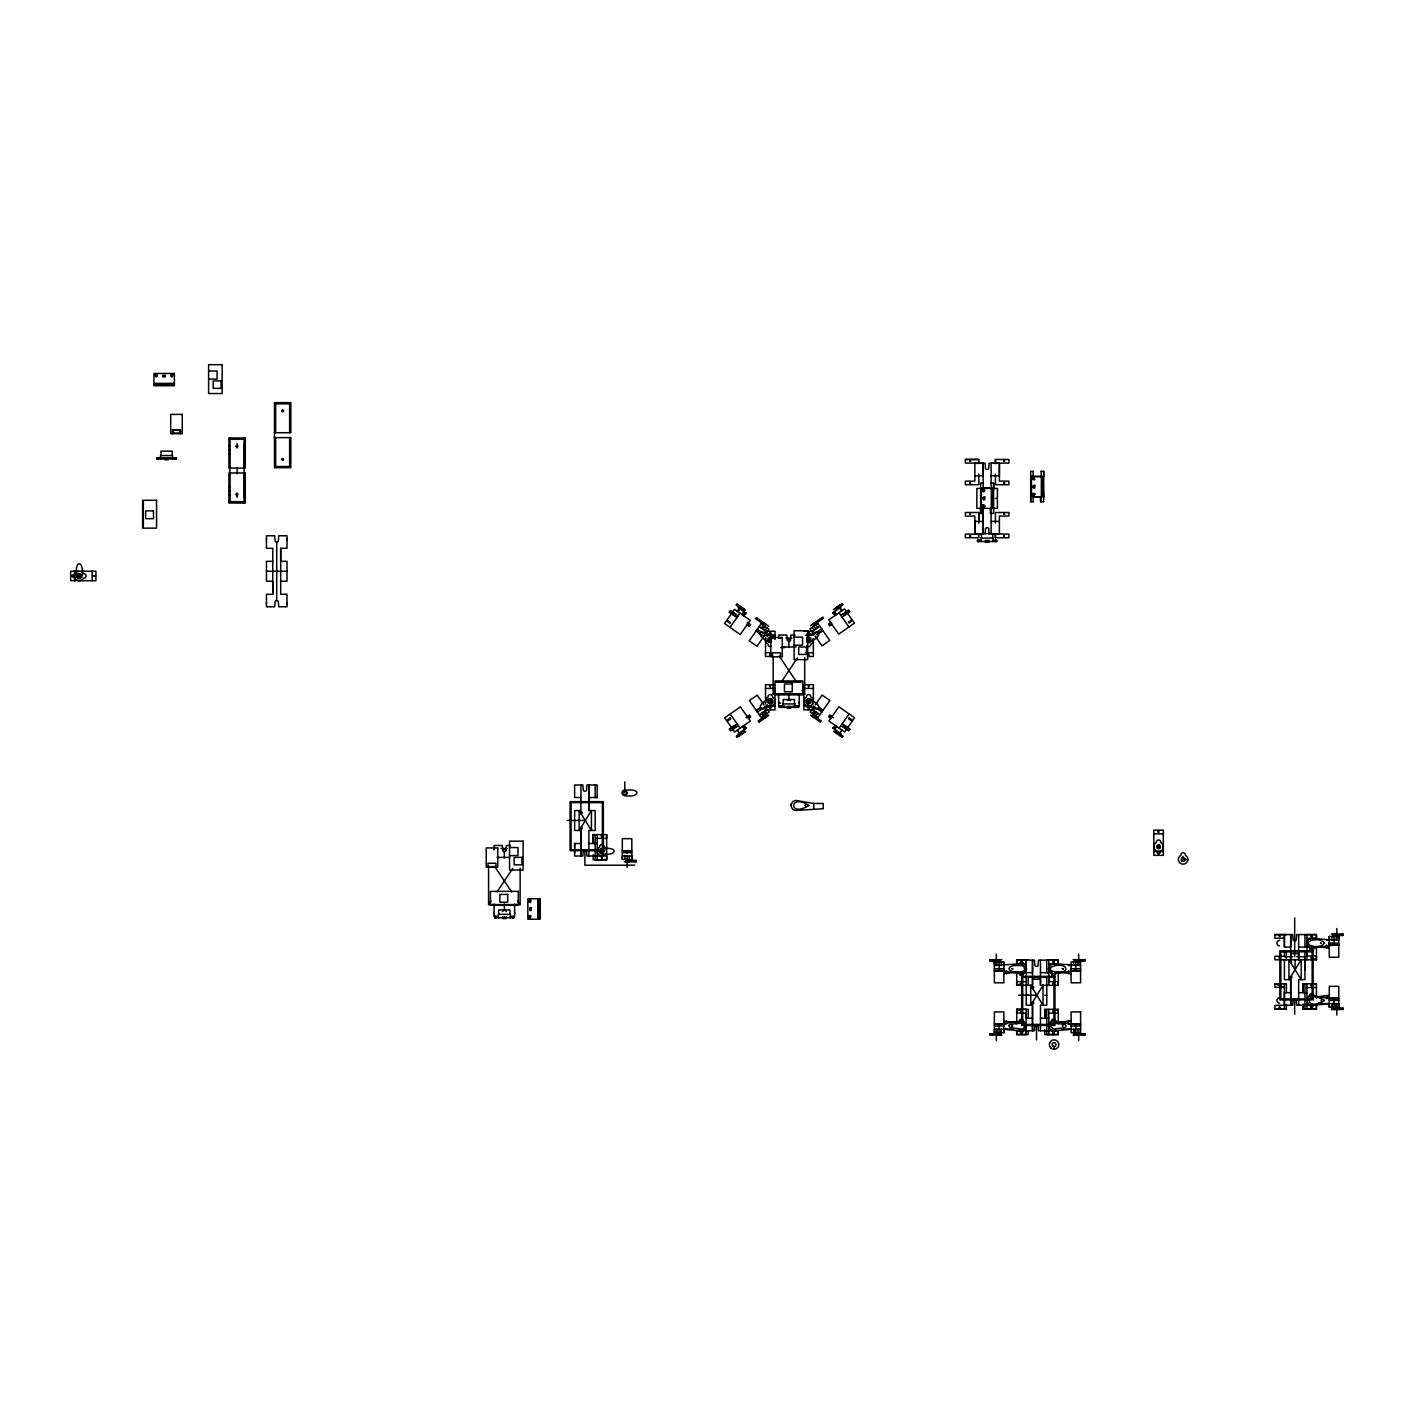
<?xml version="1.0" encoding="UTF-8"?>
<svg xmlns="http://www.w3.org/2000/svg" width="1414" height="1414" viewBox="0 0 1414 1414"><rect width="100%" height="100%" fill="white"/><g stroke="black" fill="none" stroke-linecap="round" stroke-linejoin="round"><path stroke-width="1.5" d="M280.697 581.225L280.697 594.269L286.989 594.269L286.989 606.765L278.735 606.783L278.311 601.339A2.033 2.033 0 0 0 277.02 600.596L276.402 600.596A2.033 2.033 0 0 0 275.129 601.339L274.687 606.783L266.451 606.783L266.451 594.269L272.743 594.269L272.743 561.323L272.743 548.279L266.451 548.279L266.451 535.765L274.687 535.765L275.129 541.208A2.033 2.033 0 0 0 276.402 541.951L277.02 541.951A2.033 2.033 0 0 0 278.311 541.208L278.735 535.765L286.989 535.765L286.989 548.279L280.697 548.279L280.697 561.323L286.989 561.323L286.989 581.225L280.697 581.225L280.697 548.279M272.743 594.269L272.743 581.225L266.451 581.225L266.451 561.323L272.743 561.323M494.087 848.453L494.087 849.655L494.087 845.484L502.341 845.484L502.765 850.928A2.033 2.033 0 0 0 504.056 851.67L504.674 851.67A2.033 2.033 0 0 0 505.947 850.928L506.389 845.484L510.489 845.484M514.625 903.988L514.625 916.484L510.383 916.502M580.924 830.46L580.924 856.018L580.924 830.46L574.632 830.46L574.632 810.558L580.924 810.558L580.924 785M588.878 810.558L588.878 785L588.878 810.558L595.17 810.558L595.17 830.46L588.878 830.46L588.878 856.018M593.191 843.504L593.191 834.614L606.659 834.614L606.659 838.361L597.168 838.361M606.659 856.212L606.659 859.836L593.191 859.836L593.191 854.745M799.193 693.567L799.193 706.063L794.951 706.081M995.421 463.686L995.421 459.479L1008.889 459.462L1008.889 463.085L989.146 463.279L988.722 468.741A2.033 2.033 0 0 1 987.432 469.483L986.831 469.483A2.033 2.033 0 0 1 985.54 468.741L985.116 463.279L974.865 463.297L978.841 463.297L978.841 459.479L965.373 459.462L965.373 463.085L974.865 463.103L974.865 481.131L965.373 481.149L965.373 484.702L978.841 484.702L978.841 473.99M983.154 521.395L974.865 521.395L974.865 533.909L978.841 533.909L978.841 537.727L965.373 537.727L965.373 534.103L974.865 534.103L974.865 516.057L965.373 516.057L965.373 512.504L978.841 512.504L978.841 523.198M978.841 521.395L978.841 512.504M983.19 513.459L980.644 513.459L980.644 508.315M978.841 463.297L983.154 463.279L983.154 475.811L974.865 475.811M990.348 513.388L990.348 508.492M993.618 488.29L993.618 483.022L991.055 483.022M991.108 508.351L991.108 533.909L1008.889 534.103L1008.889 537.727L995.421 537.727L995.421 533.52M995.421 523.021L995.421 512.504L1008.889 512.504L1008.889 516.057L999.398 516.057L999.398 534.103L991.249 533.909M995.421 463.297L995.421 459.479M991.108 475.811L999.398 475.811L999.398 463.103L999.398 481.131L1008.889 481.149L1008.889 484.702L995.421 484.702L995.421 474.185M1004.064 970.711L1004.064 968.519M1028.208 1018.239L1028.208 1009.349L1016.719 1009.349L1016.719 1012.901L1026.211 1013.113L1026.211 1018.239L1032.503 1018.239M1016.719 963.765L1016.719 960.141L1034.465 960.124L1034.907 965.585A2.033 2.033 0 0 0 1036.179 966.328L1036.798 966.328A2.033 2.033 0 0 0 1038.088 965.585L1038.512 960.124L1053.041 960.141L1053.518 962.669L1053.978 960.141L1058.255 960.141L1058.255 963.765M1026.211 1034.571L1026.211 1030.753L1016.719 1030.753L1016.719 1034.571L1020.996 1034.571L1021.474 1032.061L1021.933 1034.571L1026.211 1034.571L1026.211 1009.349L1021.933 1009.349L1021.474 1011.876L1020.996 1009.349L1016.719 1009.349L1016.719 1023.842M1033.263 501.793L1030.7 501.793L1030.7 496.632M1032.503 1005.213L1032.503 1030.753L1032.503 1005.213L1026.228 1005.213L1026.211 960.141L1026.228 972.655L1032.503 972.655L1032.52 960.141L1032.52 985.293L1016.719 985.364L1016.719 972.797M1032.503 985.293L1032.52 979.177L1040.474 979.177L1040.474 985.293L1058.255 985.364L1058.255 981.811M1043.673 476.624L1043.673 471.357L1041.128 471.357M1044.769 1018.239L1044.769 1009.349L1058.255 1009.349L1058.255 1013.113L1048.764 1013.113M1046.767 976.473L1046.767 1005.213L1040.474 1005.213L1040.474 1030.753M1048.764 981.811L1048.764 976.473M1058.255 1030.947L1058.255 1034.571L1044.769 1034.571L1044.769 1029.48M1076.319 1025.998L1076.319 1024.019L1080.596 1024.001L1068.418 1024.001L1068.418 1021.085L1071.087 1021.085M1286.387 992.681L1286.387 983.791L1274.898 983.791L1274.898 987.343L1284.407 987.343L1284.407 1009.013M1286.387 934.583L1274.898 934.583L1274.898 938.207L1284.389 938.207L1284.407 947.097L1290.699 947.097L1290.699 934.566L1290.699 959.735L1288.949 959.735L1288.949 979.637L1301.198 959.735L1301.198 979.637L1288.949 959.735M1284.407 947.097L1284.407 934.583L1274.898 934.583M1290.699 979.637L1290.699 1005.195L1290.699 979.637L1284.407 979.637L1284.407 959.735M1290.699 959.735L1290.699 953.619L1298.653 953.619L1298.653 959.735L1298.653 934.566M1295.083 969.686L1295.083 959.735M1302.966 992.681L1302.966 983.791L1316.434 983.791L1316.434 998.567M1304.945 969.686L1304.945 950.915M1302.948 1003.922L1302.966 1009.013L1304.945 1009.013L1304.945 983.791M1306.943 956.253L1306.943 950.915M1309.311 947.274L1311.697 947.91L1311.697 946.213L1311.697 948.14L1333.561 945.135L1333.561 943.156M1316.434 956.253L1316.434 959.806L1274.898 959.806L1274.898 956.253L1284.389 956.253L1284.389 950.915M1306.943 983.791L1306.943 1009.013L1311.22 1009.013L1311.679 1006.485L1312.157 1009.013L1316.434 1009.013L1316.434 1005.177L1302.86 1005.195L1302.966 1009.013L1316.434 1009.013L1316.434 1005.389M1334.498 1000.44L1334.498 998.461L1338.775 998.443L1326.597 998.443L1326.597 995.527L1329.266 995.527M266.451 539.936L266.451 538.734M286.989 603.813L286.989 602.611M514.625 913.532L514.625 912.33M799.193 703.112L799.193 701.91M985.116 533.909L985.54 528.465A2.033 2.033 0 0 1 986.831 527.722L987.432 527.722A2.033 2.033 0 0 1 988.722 528.465L989.146 533.909M76.621 575.251C74.429 558.972 84.54 560.722 82.012 575.958A2.74 2.74 0 0 1 79.272 578.697A2.74 2.74 0 0 1 76.533 575.958L78.565 573.306L81.924 575.251M602.417 836.31L601.48 836.558M765.681 638.598L765.522 639.817A4.755 4.755 0 0 0 767.89 643.936L768.049 644.413A2.227 2.227 0 0 0 771.39 646.339M791.151 805.467A4.984 4.984 0 0 1 796.135 800.483L813.722 803.47L823.231 803.47L823.231 808.737L796.135 810.452A4.984 4.984 0 0 1 791.151 805.467L791.327 804.177M982.465 490.128L982.43 491.153M1026.281 970.004L1026.44 968.714M1026.051 1027.236L1026.211 1025.998M1048.764 968.714L1048.923 967.494M1062.02 1029.056L1071.105 1029.268L1053.501 1030.983A4.984 4.984 0 0 1 1048.534 1025.998L1048.693 1024.708M1062.321 1025.698L1062.904 1026.476L1062.886 1025.468M1187.848 859.5L1187.689 860.737A4.755 4.755 0 0 1 1178.516 860.737L1178.357 859.5A4.755 4.755 0 0 1 1180.725 855.382L1180.867 854.904A2.227 2.227 0 0 1 1183.094 852.677A2.227 2.227 0 0 1 1185.321 854.904L1185.48 855.382A4.755 4.755 0 0 1 1187.848 859.5L1183.094 859.5L1183.094 856.407M1306.943 943.156L1307.102 941.918A4.755 4.755 0 0 0 1307.102 944.375M1329.284 1007.139L1329.284 986.353L1338.775 986.353L1338.775 1007.139L1329.284 1007.139L1329.354 1003.71L1311.679 1005.407A4.984 4.984 0 0 1 1306.713 1000.44L1306.872 999.15M982.306 490.145C985.841 486.504 984.462 494.935 982.43 490.428M984.851 506.336L982.907 507.149L982.907 504.851M1290.169 961.502C1292.785 966.487 1290.805 956.907 1291.176 963.181M1311.344 957.738L1316.434 959.806L1316.434 947.221M502.465 911.588L502.765 911.058A2.033 2.033 0 0 1 504.056 910.316L504.674 910.316A2.033 2.033 0 0 1 505.947 911.058L506.265 911.588M768.173 699.577L768.014 702.917L771.85 703.589A2.74 2.74 0 0 0 772.521 699.771A2.74 2.74 0 0 0 768.703 699.082C754.776 705.763 759.141 715.042 771.213 703.907M806.864 641.921A2.74 2.74 0 0 0 810.204 642.062L810.876 638.244L807.058 637.573A2.74 2.74 0 0 0 806.528 638.05M520.122 868.125L520.122 904.571L488.59 904.571L491.012 900.948M497.074 891.881L512.84 868.302M804.672 657.704L804.672 694.15L773.158 694.15L775.579 690.527M781.642 681.46L797.408 657.881M736.977 617.494L729.253 612.085L730.402 610.459L738.108 615.85M736.358 605.227L737.136 604.132M731.462 613.641L724.534 623.539L740.264 634.55L747.193 624.652L749.367 626.172L750.498 624.528L747.352 622.319M732.611 611.997L734.485 609.328L750.215 620.322L748.324 623.008M732.876 612.191L731.745 613.817L729.253 612.085M733.477 612.616L732.275 614.189L734.75 615.938L735.899 614.312M732.876 614.613L734.025 612.987M738.391 606.659L739.151 605.546M737.242 611.255L739.204 608.427M738.691 610.53L741.06 606.889M738.956 610.724L741.449 607.172M741.767 609.01L742.527 607.914M730.031 627.392L739.999 613.181M743.693 608.727L742.916 609.823L743.976 610.565L744.736 609.469M743.481 610.212L744.241 609.116M742.65 613.305L745.143 609.734M742.385 614.843L744.347 612.032M742.739 615.108L744.718 612.28M743.693 615.762L745.673 612.951M743.941 615.938L745.92 613.128M748.024 622.796L746.892 624.422L749.367 626.172M756.614 619.42L757.374 618.307M761.245 628.046L763.207 625.235M763.648 624.334L764.426 623.238M764.002 624.599L764.78 623.486M762.747 627.374L765.239 623.821M765.787 624.193L765.009 625.306L755.376 618.554M760.803 631.74L759.654 633.366L756.154 630.909L760.043 633.631M763.065 629.318L765.027 626.508M764.886 630.609L766.848 627.781M815.206 704.967L822.135 695.069L829.93 700.513L817.946 717.499L810.222 712.09L814.075 706.593L821.852 712.037M812.29 713.54L814.252 710.729M811.654 715.944L812.414 714.83L821.127 720.946M812.184 716.315L814.694 712.762M817.575 709.05L818.706 707.424M812.767 716.721L816.072 712.002M818.335 709.581L819.484 707.954L822.983 710.411L818.317 707.141M813.35 717.128L814.128 716.032M813.898 717.517L814.658 716.403M814.358 717.835L816.85 714.264M814.711 718.082L815.489 716.986M815.931 716.085L817.893 713.275M818.246 720.557L819.024 719.461M819.996 721.794L820.774 720.68M847.675 727.697L854.604 717.799L838.873 706.788L831.945 716.686L829.771 715.166L828.639 716.792L831.114 718.524M830.813 718.312L828.922 720.999L844.653 732.01L846.526 729.324M833.217 728.21L835.197 725.382M833.465 728.369L835.444 725.559M834.419 729.041L836.399 726.23M834.79 729.306L836.752 726.478M834.401 731.869L835.161 730.773M835.444 732.611L836.222 731.498M839.138 728.157L849.107 713.946M837.123 733.778L837.901 732.682L842.991 736.252M837.565 734.078L838.325 732.982M837.883 734.308L838.643 733.194M837.954 734.361L838.82 733.318M843.239 727.026L844.388 725.382L846.862 727.132L845.713 728.758M839.934 732.894L841.896 730.084M839.987 735.775L840.747 734.679M845.112 728.334L846.261 726.708M846.261 729.129L847.393 727.521L849.885 729.235L848.736 730.879L841.03 725.47M842.002 737.189L842.779 736.093M1032.485 478.162L1033.97 477.543M1032.644 493.822L1034.412 493.592M810.735 641.585C824.68 634.833 818.794 626.437 807.694 637.237M770.736 655.424L770.064 653.975L769.799 656.467L765.522 656.467L765.522 637.272M1032.697 477.879L1033.634 477.49M1053.978 984.321L1052.935 983.084L1053.041 985.364M1312.157 958.763L1311.291 957.384L1311.22 959.806M830.955 622.39L828.48 624.122L829.611 625.748L832.086 623.998M748.183 718.595L750.675 716.863L749.526 715.219L745.903 717.764M733.583 728.829L732.452 727.203L734.927 725.453L736.058 727.079M810.363 625.766L822.842 617.034M833.447 609.611L842.072 603.566M823.602 618.13L813.969 624.882L813.191 623.786M836.399 609.169L842.832 604.662M817.84 623.38L810.063 628.823L813.916 634.32L821.693 628.877M832.528 613.093L840.906 607.225M812.025 631.634L819.82 626.19M840.87 615.443L848.577 610.035L849.726 611.679L842.002 617.07M816.603 634.868L822.824 630.503L819.325 632.942L818.176 631.333M829.611 625.748L831.786 624.228L838.732 634.126L854.445 623.132L847.516 613.216M738.285 725.541L730.561 730.932L729.412 729.306L737.136 723.897M749.526 715.219L747.352 716.757L740.423 706.841L724.71 717.852L731.639 727.75M760.856 707.3L756.313 710.482L759.831 708.043L760.962 709.651M757.462 712.108L765.239 706.664L769.092 712.161L761.298 717.605L749.385 700.584L757.162 695.122L764.09 705.02M759.336 714.795L767.113 709.351M738.232 733.76L746.61 727.892M736.305 736.305L741.396 732.735L742.173 733.848M758.169 720.999L766.883 714.901L767.661 715.997M737.083 737.419L745.708 731.374M758.947 722.112L768.774 715.219M849.726 611.679L847.233 613.411L846.102 611.785M729.412 729.306L731.904 727.574L733.035 729.2M983.844 491.506L984.674 490.428L983.561 489.297M625.501 795.534L627.533 792.883L624.794 790.143A2.74 2.74 0 0 0 622.054 792.883A2.74 2.74 0 0 0 624.794 795.622C640.029 798.15 641.779 788.04 625.501 790.232M602.629 853.915L604.573 850.556L601.922 848.524A2.74 2.74 0 0 0 599.165 851.263A2.74 2.74 0 0 0 601.922 854.003C617.14 856.531 618.908 846.403 602.629 848.612M1023.842 972.832L1023.701 973.309A2.227 2.227 0 0 1 1021.474 975.536A2.227 2.227 0 0 1 1019.247 973.309L1019.247 972.885M1055.887 972.832L1054.738 973.309A4.755 4.755 0 0 0 1056.859 972.072M1314.066 947.274L1311.697 947.91M1309.311 996.322L1314.066 996.322A4.755 4.755 0 0 0 1306.943 1000.44L1307.102 1001.66M1321.065 1000.865L1321.365 1000.122M1021.032 983.914L1021.898 983.419L1016.719 985.364L1016.719 981.616L1026.211 981.616M1055.41 1010.409L1058.255 1009.349L1058.255 1023.86M1313.588 984.851L1316.434 983.791M999.592 1025.998L999.592 1024.019L1021.474 1021.244M1017.214 972.072L1003.887 973.627M1057.76 1022.64L1068.418 1021.085L1068.418 1024.001M1315.939 997.082L1326.597 995.527L1326.597 998.443M282.641 410.007C279.106 412.499 286.264 412.252 282.641 409.83M282.641 460.31C286.176 457.836 279.035 458.065 282.641 460.504M78.707 571.274L78.035 571.362A4.755 4.755 0 0 0 78.035 580.553L79.272 580.712A4.755 4.755 0 0 0 83.391 578.326L83.868 578.185A2.227 2.227 0 0 0 86.095 575.958A2.227 2.227 0 0 0 83.868 573.731L83.391 573.589A4.755 4.755 0 0 0 81.641 571.839M1032.697 495.271L1034.306 495.483L1034.783 493.663M1033.634 495.66C1037.328 493.468 1030.523 491.948 1033.051 495.36M983.26 504.975L984.674 506.053M1080.596 965.444L1053.518 963.747A4.984 4.984 0 0 0 1048.534 968.714A4.984 4.984 0 0 0 1053.518 973.698L1075.382 970.693L1075.382 968.714M1021.332 971.789L1022.128 971.718A3.075 3.075 0 0 0 1024.478 968.06A3.075 3.075 0 0 0 1020.802 965.709C1004.329 963.782 1005.937 974.016 1021.332 971.789L1021.474 973.698L999.592 970.693L999.592 968.714M994.378 1032.715L994.378 1011.929L1003.869 1011.929L1003.869 1032.715L994.378 1032.715L994.449 1029.268L1012.954 1029.039M780.634 638.032L778.637 638.032L778.637 635.063L786.891 635.063L787.315 640.507A2.033 2.033 0 0 0 788.605 641.249L789.224 641.249A2.033 2.033 0 0 0 790.514 640.507L790.939 635.063L795.057 635.063M790.514 700.637A2.033 2.033 0 0 0 789.224 699.895L788.605 699.895A2.033 2.033 0 0 0 787.315 700.637M606.659 856L586.934 856.018L586.492 850.556A2.033 2.033 0 0 0 585.202 849.814L584.601 849.814A2.033 2.033 0 0 0 583.31 850.556L582.886 856.018L574.632 856L574.632 843.504L580.924 843.504M1302.86 1005.195L1296.691 1005.195L1296.267 999.751A2.033 2.033 0 0 0 1294.977 999.009L1294.376 999.009A2.033 2.033 0 0 0 1293.085 999.751L1292.643 1005.195L1284.407 1005.177L1284.407 992.681L1290.699 992.681M1046.767 1030.753L1038.512 1030.771L1038.088 1025.309A2.033 2.033 0 0 0 1036.798 1024.567L1036.179 1024.567A2.033 2.033 0 0 0 1034.907 1025.309L1034.465 1030.771L1026.211 1030.753L1028.296 1030.753L1028.208 1034.571L1016.719 1034.571L1016.719 1030.947M1043.673 496.721L1042.966 476.73M593.191 842.673L595.17 842.656L593.191 842.673L593.191 834.614M994.378 970.711L1003.869 970.711L994.378 970.711L998.655 970.693L998.655 968.714M792.989 706.081L797.107 706.081L797.072 707.354M1338.775 945.153L1329.284 945.153L1338.775 945.153L1334.498 945.135L1334.498 943.156M1080.596 970.711L1071.105 970.711L1080.596 970.711L1076.319 970.693L1076.319 968.714M1306.713 1000.44A4.984 4.984 0 0 1 1311.679 995.456L1329.284 998.443L1338.775 998.443M998.655 1025.998L998.655 1024.019L994.378 1024.001L1003.869 1024.001M1048.534 1025.998A4.984 4.984 0 0 1 1053.501 1021.014L1071.105 1024.001L1080.596 1024.001M208.618 371.034L217.067 371.034L217.067 379.111L208.618 379.111M275.659 403.821L289.64 403.821M274.457 432.719L290.824 432.719L290.824 402.637L274.457 402.637L274.457 467.681L290.824 467.681L290.824 437.615L274.457 437.615M230.093 439.188L244.074 439.188M228.909 439.383L230.093 439.383M244.074 439.383L245.276 439.383M244.109 443.625L244.109 497.41M228.909 446.294L230.093 446.294M244.074 446.294L245.276 446.294M228.909 450.271L230.093 450.271M244.074 450.271L245.276 450.271M228.909 454.248L230.093 454.248M244.074 454.248L245.276 454.248M176.131 458.967L176.255 457.694L156.813 457.694L156.813 458.967L176.255 458.967M965.373 459.462L978.841 459.479M1033.263 471.357L1030.7 471.357L1030.7 501.793M1043.691 476.324L1031.442 476.324L1031.442 496.827L1043.691 496.827M1032.75 476.73L1040.916 476.73M983.19 483.022L980.644 483.022L980.644 513.459M1030.7 486.734L1033.369 486.734M228.909 486.787L230.093 486.787M244.074 486.787L245.276 486.787M993.635 487.989L981.369 487.989L981.369 508.492M992.911 488.396L976.862 488.449L976.862 508.351L997.4 508.351L997.4 488.449L993.671 488.449M228.909 490.782L230.093 490.782M244.074 490.782L245.276 490.782M228.909 494.759L230.093 494.759M244.074 494.759L245.276 494.759M1040.51 496.738L1033.157 496.738L1033.157 501.793M980.644 498.4L983.313 498.4M995.474 498.4L997.4 498.4M228.909 501.652L245.276 501.652M1040.51 501.723L1040.421 496.738M1041.128 501.793L1043.673 501.793L1043.673 471.357M991.055 513.459L993.618 513.459L993.618 483.022M991.108 521.395L999.398 521.395M981.122 540.236L977.41 540.236L977.41 541.509L996.852 541.509L996.852 540.236L993.141 540.236M266.451 571.274L286.989 571.274M79.272 575.958L81.181 575.958A1.909 1.909 0 0 1 78.318 577.619A1.909 1.909 0 0 1 78.318 574.296A1.909 1.909 0 0 1 81.181 575.958M74.518 577.407L73.033 577.407L73.033 574.508M765.522 631.245L769.799 631.245L770.277 633.772L770.736 631.245L775.013 631.245L775.013 639.482M803.877 631.245L808.154 631.245L808.631 633.772L809.091 631.245L813.368 631.245L813.368 635.063L805.786 635.063M768.827 633.578L771.708 633.578M807.182 633.578L810.063 633.578M765.522 635.063L775.013 635.063M794.102 637.113L802.551 637.113L802.551 645.173L794.102 645.173M785.954 638.05L791.928 638.05M788.34 639.252L789.542 639.252M813.297 639.269L813.368 656.467L809.091 656.467L808.631 653.94L808.154 656.467M781.553 646.993L796.276 646.993M780.74 647.577L784.929 647.577M765.522 652.72L771.213 652.72M805.786 652.72L813.368 652.72M775.013 684.694L770.736 684.694L770.277 687.204L769.799 684.694L765.522 684.694L765.522 703.889M765.522 688.441L775.013 688.441M803.877 688.424L813.368 688.424M774.996 694.893L802.834 694.893L802.834 680.947L774.996 680.947L775.013 709.916L770.736 709.916L770.277 707.389L769.799 709.916L765.522 709.916M780.634 703.112L778.637 703.112L778.637 701.91M782.949 703.925L794.933 703.925L794.951 707.354M765.522 706.081L775.013 706.081M782.932 706.081L778.637 706.081L778.637 693.567M803.877 706.081L811.795 706.081M771.708 707.583L768.827 707.583L768.827 706.081M810.063 707.566L807.182 707.566L807.182 706.081M580.924 797.514L574.632 797.514L574.632 785L582.886 785L583.31 790.444A2.033 2.033 0 0 0 584.601 791.186L585.202 791.186A2.033 2.033 0 0 0 586.492 790.444L586.934 785L597.168 785L597.168 797.514L588.878 797.514M597.168 797.514L595.17 797.514L595.17 785M567.085 820.456L585.343 820.456M1153.824 833.889L1163.333 833.889M588.878 843.504L597.168 843.504M509.553 847.534L518.001 847.534L518.001 855.594L509.553 855.594M500.892 848.471L507.379 848.471M503.791 849.673L504.975 849.673M1153.824 851.528L1163.333 851.528M622.319 852.73L631.811 852.73M1157.129 853.013L1160.028 853.013L1160.028 851.528M631.811 856L622.319 856L622.39 859.447L631.811 859.447L631.811 838.661L622.319 838.661L622.319 859.447M497.003 857.414L509.606 857.414M636.335 860.437L625.695 860.437L625.695 861.78M624.334 861.78L636.335 861.78M634.692 865.191L584.901 865.191L584.901 849.814M488.59 866.623L495.36 866.623M498.382 916.502L494.653 916.502L494.653 917.774L514.113 917.774L513.971 916.502M496.261 916.502L496.261 917.774L496.279 916.502L494.087 916.502L494.087 903.988M1331.299 934.106L1343.3 934.106M1343.3 935.449L1332.66 935.449L1332.66 934.106M1329.284 936.439L1338.775 936.439L1338.775 957.225L1329.284 957.225L1329.284 936.439L1329.354 939.886L1326.597 939.886L1338.775 939.886M1306.943 938.401L1316.434 938.401L1316.434 934.583L1312.157 934.583L1311.697 937.093L1311.22 934.583L1296.691 934.566L1296.267 940.027A2.033 2.033 0 0 1 1294.977 940.77L1294.376 940.77A2.033 2.033 0 0 1 1293.085 940.027L1292.643 934.566L1284.407 934.583L1284.389 938.207M1329.284 943.156L1338.775 943.156M1298.653 947.097L1306.943 947.097L1304.945 947.097L1304.945 934.583L1316.434 934.583L1316.434 938.207M1318.078 946.832L1329.284 948.069M1306.943 956.041L1316.434 956.041M1284.407 956.677L1292.626 956.677M1296.726 956.677L1304.945 956.677L1304.945 979.637L1298.653 979.637L1298.653 1005.195M989.853 959.682L1001.872 959.682M1073.102 959.682L1085.121 959.682M989.853 961.025L1000.493 961.025L1000.493 959.682M1085.121 961.025L1074.481 961.025L1074.481 959.682M994.378 962.015L1003.869 962.015L1003.869 982.801L994.378 982.801L994.378 962.015L994.449 965.444L1021.474 963.747A4.984 4.984 0 0 1 1026.405 969.368A4.984 4.984 0 0 1 1020.183 973.521M1020.024 962.474L1022.905 962.474L1022.905 963.959M1026.211 963.959L1016.719 963.959L1016.719 960.141L1028.208 960.141L1021.933 960.141L1021.474 962.669L1020.996 960.141M1048.764 963.977L1058.255 963.977L1058.255 960.141L1046.767 960.141L1046.767 972.655L1048.764 972.655L1040.474 972.655M1068.418 965.444L1071.105 965.444M994.378 968.714L1003.869 968.714M1071.105 968.714L1080.596 968.714M1056.311 972.797L1060.076 972.797M1057.76 972.072L1071.087 973.627M1048.764 981.616L1058.255 981.616M1306.943 987.538L1316.434 987.538M1298.653 992.681L1306.943 992.681M1018.681 995.191L1036.922 995.191M1026.228 995.244L1028.155 995.244M1044.822 995.244L1046.767 995.244M1333.243 998.461L1334.816 998.461M1329.284 1000.44L1338.775 1000.44M1318.078 1003.41L1338.775 1003.71M1310.248 1006.68L1313.129 1006.68M1343.3 1008.129L1332.66 1008.129L1332.66 1009.472M1274.898 1009.013L1286.387 1009.013L1286.387 1005.177L1274.898 1005.389L1274.898 1009.013L1286.404 1009.013M1331.281 1009.472L1343.3 1009.472M1040.474 1018.239L1048.764 1018.239M1003.887 1021.085L1017.214 1022.64M1056.311 1021.933L1060.076 1021.933M994.378 1024.001L1006.556 1024.001L1006.556 1021.085M994.378 1025.998L1003.869 1025.998M1071.105 1025.998L1080.596 1025.998M1068.418 1029.268L1080.596 1029.268M1006.556 1029.268L1003.869 1029.268L1021.474 1030.983A4.984 4.984 0 0 0 1026.405 1025.344A4.984 4.984 0 0 0 1020.183 1021.191M1044.769 1030.753L1058.255 1030.753L1058.255 1034.571L1046.767 1034.571L1046.767 1009.349M1020.024 1032.238L1022.905 1032.238M989.853 1033.687L1000.493 1033.687L1000.493 1035.048M1085.121 1033.705L1074.481 1033.705L1074.481 1035.048M989.853 1035.048L1001.872 1035.048M1073.102 1035.048L1085.121 1035.048M999.398 463.297L991.108 463.279L991.108 488.449M974.865 533.909L983.03 533.909M780.828 706.081L780.828 707.354L780.811 706.081L784.841 706.081M1326.597 1003.71L1329.284 1003.71M1304.945 1009.013L1316.434 1009.013M1329.284 998.443L1333.561 998.461L1333.561 1000.44M1071.105 1024.001L1075.382 1024.019L1075.382 1025.998M1329.284 939.886L1311.697 938.171A4.984 4.984 0 0 0 1306.713 943.156L1306.889 944.446M1064.495 1024.302L1052.847 1022.994L1050.92 1024.355L1050.514 1026.67L1053.377 1029.074L1064.919 1027.66L1066.191 1025.998L1064.919 1024.355M772.751 638.668A2.74 2.74 0 0 0 771.85 637.573L768.014 638.244L768.703 642.062A2.74 2.74 0 0 0 771.425 642.309M807.694 703.907L810.876 702.899L810.204 699.082A2.74 2.74 0 0 0 806.387 699.753A2.74 2.74 0 0 0 807.058 703.571C818.087 714.37 825.316 707.088 810.735 699.559M1281.526 986.265L1284.407 987.343L1284.407 983.791M1274.898 983.791L1277.743 984.851M1016.719 1009.349L1019.565 1010.409M1033.899 477.667L1034.571 479.753L1032.52 479.046M1023.842 1021.88L1023.701 1021.403A2.227 2.227 0 0 0 1021.474 1019.176A2.227 2.227 0 0 0 1019.247 1021.403L1019.247 1021.827A4.755 4.755 0 0 0 1018.115 1022.64M771.213 637.237C760.096 626.437 754.21 634.833 768.173 641.585M833.394 717.711L829.771 715.166M1051.433 970.994C1074.004 976.279 1067.34 959.452 1050.779 967.3A3.075 3.075 0 0 0 1050.92 970.375A3.075 3.075 0 0 0 1051.415 971.047L1050.92 970.375M736.906 603.972L745.532 610.017M756.137 617.441L768.615 626.172M736.146 605.086L740.423 608.073M738.073 607.631L746.451 613.499M759.177 626.596L766.954 632.058M757.285 629.283L765.062 634.727M842.161 723.844L849.885 729.235M812.184 709.28L819.961 714.724M832.687 727.821L841.065 733.689M810.522 715.148L820.367 722.041M833.606 731.303L842.231 737.348M760.432 633.896L763.931 636.371M1034.182 477.791L1034.588 479.311L1032.821 479.558M982.765 506.848C986.725 508.156 983.172 501.988 982.465 506.353M1312.157 984.833L1311.273 986.194L1311.22 983.791M1053.978 1010.391L1053.094 1011.77L1053.041 1009.349M602.382 835.656L601.516 837.017L601.445 834.614M841.843 603.725L842.62 604.821M846.367 611.59L844.494 608.904L828.763 619.915L830.654 622.602M845.501 612.209L846.703 613.782L844.229 615.532L843.08 613.888M839.828 605.139L840.588 606.235M844.953 612.58L846.102 614.206M840.057 607.826L842.019 610.636M839.775 608.02L841.737 610.83M837.919 606.482L838.661 607.596M837.795 606.571L838.484 607.72M837.406 606.836L838.166 607.932M836.964 607.136L837.742 608.232M836.452 607.507L837.229 608.603M835.886 607.896L836.646 609.01M838.997 612.757L848.948 626.985M834.242 609.045L835.002 610.159M834.631 611.626L836.611 614.436M834.26 611.873L836.24 614.683M833.306 612.545L835.285 615.355M833.076 612.722L835.038 615.532M821.605 617.9L822.365 618.996M817.787 623.415L829.771 640.401L821.976 645.862L815.047 635.947M814.782 622.673L815.56 623.768M814.552 622.832L815.33 623.928M815.772 624.829L817.752 627.639M814.199 623.079L814.977 624.175M813.739 623.415L814.517 624.511M812.608 624.193L815.913 628.912M817.416 631.864L818.547 633.49M812.131 627.374L814.093 630.184M765.045 710.782L767.024 713.61M764.621 712.815L767.113 716.385M760.591 707.495L761.722 709.121M763.224 712.073L766.529 716.792M765.186 716.103L765.946 717.198M764.638 716.474L765.416 717.57M762.446 714.335L764.939 717.905M761.404 713.345L763.366 716.156M763.807 717.057L764.585 718.153M763.595 717.216L764.285 718.365M760.272 719.532L761.05 720.627M758.523 720.751L759.3 721.847M748.501 718.383L750.374 721.069L734.661 732.063L732.77 729.394M744.1 725.453L746.079 728.263M743.87 725.629L745.832 728.44M742.916 726.301L744.878 729.111M742.544 726.549L744.506 729.359M744.135 730.826L744.913 731.922M743.075 731.568L743.852 732.664M730.207 713.999L740.158 728.228M740.971 733.053L741.749 734.149M740.476 733.389L741.431 734.361M740.459 733.406L741.219 734.502M737.401 730.137L739.381 732.965M733.053 726.778L734.184 728.404M738.55 734.732L739.328 735.846M732.505 727.149L733.654 728.776M736.517 736.164L737.295 737.26M779.22 656.061L796.188 681.46M802.251 690.527L804.672 694.15M494.653 866.482L511.638 891.881M517.701 900.948L520.122 904.571M1048.534 968.714L1048.693 970.004M1048.764 1025.998L1048.923 1027.236M1026.211 968.714L1026.051 967.494A4.755 4.755 0 0 1 1026.051 969.951M1026.281 1024.708L1026.44 1025.998M813.209 638.598L813.368 639.817A4.755 4.755 0 0 1 811 643.936L810.858 644.413A2.227 2.227 0 0 1 806.705 645.526M765.681 702.564L765.522 701.344A4.755 4.755 0 0 1 767.89 697.226L768.049 696.749A2.227 2.227 0 0 1 770.277 694.521A2.227 2.227 0 0 1 772.486 696.749L772.645 697.226A4.755 4.755 0 0 1 775.013 701.344L774.854 702.564A4.755 4.755 0 0 1 766.918 704.702M494.087 912.33L494.087 913.532M286.989 538.734L286.989 539.936M266.451 602.611L266.451 603.813M1329.089 942.961L1329.089 945.153M1070.911 968.519L1070.911 970.711M995.421 533.909L995.421 537.727M574.632 843.504L574.632 853.049M1342.858 934.106L1342.858 935.449M1342.858 1008.129L1342.858 1009.472M1340.719 934.106L1340.719 935.449M1340.719 1008.129L1340.719 1009.472M1338.705 936.439L1338.705 939.886M1338.705 1003.71L1338.705 1007.139M1336.849 928.503L1336.849 939.886M1336.849 1003.71L1336.849 1015.075M1336.69 934.106L1336.69 935.449M1336.69 1008.129L1336.69 1009.472M1336.407 934.106L1336.407 935.449M1336.265 936.439L1336.265 939.886M1336.248 1003.71L1336.248 1007.139M1336.407 1008.129L1336.407 1009.472M1335.965 934.106L1335.965 935.449M1335.965 1005.124L1335.965 1009.472M1335.399 934.106L1335.399 935.449M1335.399 1008.129L1335.399 1009.472M1334.745 934.106L1334.745 935.449M1334.745 1008.129L1334.745 1009.472M1334.038 934.106L1334.038 935.449M1334.038 936.439L1334.038 945.135M1334.038 998.443L1334.038 1007.139M1334.038 1008.129L1334.038 1009.472M1333.331 934.106L1333.331 935.449M1333.314 1008.129L1333.314 1009.472M1332.094 1005.124L1332.094 1009.472M1331.811 936.439L1331.811 939.886M1331.811 1003.71L1331.811 1007.139M1326.597 945.153L1326.597 948.069M1313.924 947.327L1313.924 947.751A2.227 2.227 0 0 1 1311.697 949.978A2.227 2.227 0 0 1 1309.47 947.751L1309.47 947.327M1313.906 996.269L1313.906 995.845A2.227 2.227 0 0 0 1311.679 993.618A2.227 2.227 0 0 0 1309.47 995.845L1309.47 996.269M1306.943 934.583L1306.943 959.806M1302.966 983.791L1302.966 991.85M1294.676 917.863L1294.676 956.677M1294.676 998.991L1294.676 1014.368M1286.387 950.915L1286.387 959.806M1158.579 844.865L1158.579 846.774M1084.679 959.682L1084.679 961.025M1084.679 1033.705L1084.679 1035.048M1082.541 959.682L1082.541 961.025M1082.541 1033.705L1082.541 1035.048M1078.67 954.079L1078.67 965.444M1078.652 1029.268L1078.652 1040.651M1078.599 959.682L1078.511 961.025M1078.493 1033.705L1078.599 1035.048M1078.228 959.682L1078.228 961.025M1078.087 962.015L1078.087 965.444M1078.069 1029.268L1078.069 1032.715M1078.228 1033.705L1078.228 1035.048M1077.786 959.682L1077.786 961.025M1077.786 1033.705L1077.786 1035.048M1077.221 959.682L1077.221 961.025M1077.221 1033.705L1077.221 1035.048M1076.567 959.682L1076.567 961.025M1076.567 1033.705L1076.567 1035.048M1075.86 959.682L1075.86 961.025M1075.86 962.015L1075.86 970.711M1075.842 1024.019L1075.842 1032.715M1075.842 1033.705L1075.842 1035.048M1075.135 959.682L1075.135 961.025M1075.135 1033.705L1075.135 1035.048M1073.915 1030.682L1073.915 1035.048M1073.633 962.015L1073.633 965.444M1073.633 1029.268L1073.633 1032.715M1068.418 970.711L1068.418 973.627M1058.255 972.797L1058.255 985.364M1055.728 972.885L1055.728 973.309A2.227 2.227 0 0 1 1053.518 975.536A2.227 2.227 0 0 1 1051.291 973.309L1052.281 973.309A4.755 4.755 0 0 1 1049.4 966.345A4.755 4.755 0 0 1 1056.859 965.355M1053.978 1034.571L1053.501 1032.061L1053.041 1034.571M1054.084 1046.484L1054.084 1049.329M1048.764 960.141L1048.764 985.364M1048.764 1009.349L1048.764 1034.571M1044.769 1009.349L1044.769 1017.426M1041.217 471.357L1041.217 476.624M1041.217 496.721L1041.217 501.793M1040.474 960.141L1040.474 985.293M1036.497 1024.549L1036.497 1039.944M1033.157 471.357L1033.157 476.624M1028.208 976.473L1028.208 985.364M1021.933 985.364L1021.474 982.836L1020.996 985.364M1003.799 962.015L1003.799 965.444M1003.799 1029.268L1003.799 1032.715M1001.342 962.015L1001.342 965.444M1001.359 1029.268L1001.359 1032.715M1001.059 1030.682L1001.059 1035.048M999.839 959.682L999.839 961.025M999.839 1033.687L999.839 1035.048M999.132 959.682L999.132 961.025M999.132 962.015L999.132 970.693M999.132 1024.019L999.132 1032.715M999.132 1033.687L999.132 1035.048M998.408 959.682L998.408 961.025M998.408 1033.687L998.408 1035.048M997.754 959.682L997.754 961.025M997.754 1033.687L997.754 1035.048M997.188 959.682L997.188 961.025M997.188 1030.682L997.188 1035.048M996.905 962.015L996.905 965.444M996.905 1029.268L996.905 1032.715M996.481 540.236L996.481 541.509M996.746 959.682L996.481 961.025M996.481 1033.687L996.481 1035.048M996.322 954.079L996.322 965.444M996.322 1029.268L996.322 1040.651M996.145 540.236L996.128 541.509M995.721 540.236L995.703 541.509M995.226 540.236L995.262 541.509M993.141 541.509L993.141 538.062L981.139 538.062L981.122 541.509M992.716 538.062L992.716 533.661L981.387 533.661L981.387 538.062M992.434 959.682L992.434 961.025M992.434 1033.687L992.434 1035.048M990.295 959.682L990.295 961.025M990.295 1033.687L990.295 1035.048M988.846 540.236L988.846 542.304L985.417 542.304L985.417 540.236M987.131 540.236L987.131 541.509M983.154 463.279L983.154 488.449M982.394 508.315L982.394 513.388M979.001 540.236L979.018 541.509M978.559 540.236L978.541 541.509M978.117 540.236L978.135 541.509M977.781 540.236L977.763 541.509M813.722 803.47L813.722 808.737M813.368 703.872L813.368 684.676L809.091 684.676L808.631 687.204L808.154 684.676L803.877 684.676L803.877 709.899L808.154 709.899L808.631 707.371L809.091 709.899L813.368 709.899L813.368 706.081M808.631 639.817L808.631 641.726M801.243 694.15L776.586 694.15M798.539 706.081L798.663 707.354L779.22 707.354L779.344 706.081M798.291 706.081L798.291 707.354M797.956 706.081L797.938 707.354M797.531 706.081L797.514 707.354M794.527 703.925L794.527 699.523L783.197 699.523L782.932 707.354M790.656 706.081L790.656 708.149L787.227 708.149L787.227 706.081M788.924 641.267L788.924 647.541M788.924 693.602L788.924 699.877M788.941 706.081L788.941 707.354M780.51 656.803L780.51 652.826L772.557 652.826L772.557 656.803M780.369 706.081L780.334 707.354M779.945 706.081L779.927 707.354M779.591 706.081L779.574 707.354M773.158 657.704L773.158 694.15M770.277 639.817L770.277 641.726M635.893 860.437L635.893 861.78M633.755 860.437L633.755 861.78M631.74 856L631.74 859.447M629.725 860.437L629.725 861.78M629.442 860.437L629.442 861.78M629.301 856L629.301 859.447M629 860.437L629 861.78M628.435 860.437L628.435 861.78M627.781 860.437L627.781 861.78M627.533 852.73L627.533 850.751L631.811 850.733L622.319 850.733L626.596 850.751L626.596 852.73M627.074 856L627.074 867.383M626.367 860.437L626.367 861.78M624.794 781.889L624.794 792.883M624.847 856L624.847 859.447M606.659 834.614L606.659 859.836L595.17 859.836L595.17 834.614M602.382 859.836L601.922 857.308L601.445 859.836M597.168 834.614L597.168 859.836M513.724 916.502L513.742 917.774M513.406 916.502L513.388 917.774M512.982 916.502L512.964 917.774M512.504 916.502L512.487 917.774M510.383 917.774L510.383 914.345L498.4 914.345L498.382 917.774M509.959 914.345L509.959 909.944L498.629 909.944L498.629 914.345M506.106 916.502L506.106 918.57L502.659 918.57L502.659 916.502M504.356 851.688L504.356 857.962M504.356 904.023L504.356 910.298M504.374 916.502L504.374 917.774M495.961 867.224L495.961 863.247L487.989 863.247L487.989 867.224M495.801 916.502L495.784 917.774M495.041 916.502L495.024 917.774M488.59 865.987L488.59 904.571M289.64 402.637L289.64 432.719M289.64 437.615L289.64 466.496L275.659 466.496L275.659 437.615M276.72 541.969L276.72 600.579M275.659 402.637L275.659 432.719M244.074 438.004L244.074 468.069M244.074 472.965L244.074 503.048M237.092 443.625L237.092 447.938M237.092 467.292L237.092 473.743M237.092 493.115L237.092 497.41M230.093 438.004L230.093 468.069M230.093 472.965L230.093 501.846M229.828 467.292L229.828 473.743M180.462 433.691L180.462 429.697L172.49 429.697L172.49 433.691M175.884 457.694L175.902 458.967M175.548 457.694L175.53 458.967M175.106 457.694L175.124 458.967M174.629 457.694L174.664 458.967M172.543 458.967L172.526 455.538L160.524 455.538L160.524 458.967M172.278 455.538L172.278 451.137L160.949 451.137L160.949 455.538M168.248 457.694L168.248 459.762L164.819 459.762L164.819 457.694M166.534 457.694L166.534 458.967M158.403 457.694L158.439 458.967M157.961 457.694L157.944 458.967M157.537 457.694L157.52 458.967M157.166 457.694L156.936 458.967M143.344 501.882L143.344 526.538M92.157 571.203L92.157 580.712M74.518 571.203L74.518 580.712M1055.887 1030.117A4.755 4.755 0 0 1 1049.4 1028.367A4.755 4.755 0 0 1 1051.132 1021.88L1051.274 1021.403A2.227 2.227 0 0 1 1053.501 1019.176A2.227 2.227 0 0 1 1055.728 1021.403M1025.574 971.1A4.755 4.755 0 0 1 1018.115 972.072M1018.115 965.355A4.755 4.755 0 0 1 1025.574 966.345M1020.236 1021.421A4.755 4.755 0 0 1 1026.175 1026.617A4.755 4.755 0 0 1 1019.087 1030.117M1315.055 946.514A4.755 4.755 0 0 1 1307.579 945.524M1307.579 940.787A4.755 4.755 0 0 1 1315.055 939.797M1311.697 948.14A4.984 4.984 0 0 1 1306.713 943.156M1279.652 945.895A2.74 2.74 0 0 1 1276.913 943.156A2.74 2.74 0 0 1 1279.652 940.416M1279.652 1003.18A2.74 2.74 0 0 1 1276.913 1000.44A2.74 2.74 0 0 1 1279.652 997.701M1314.066 1004.541A4.755 4.755 0 0 1 1306.943 1000.44M606.023 853.632A4.755 4.755 0 0 1 597.327 852.483L597.168 851.263A4.755 4.755 0 0 1 599.536 847.145L599.695 846.668A2.227 2.227 0 0 1 601.922 844.441A2.227 2.227 0 0 1 604.149 846.668L604.291 847.145A4.755 4.755 0 0 1 606.5 850.026M806.245 635.699A4.755 4.755 0 0 1 811 635.699M766.918 636.459A4.755 4.755 0 0 1 774.854 638.598M771.496 641.284A1.909 1.909 0 0 1 768.845 641.09A1.909 1.909 0 0 1 768.951 638.421A1.909 1.909 0 0 1 771.62 638.474M812.732 703.695A4.755 4.755 0 0 0 813.209 702.546L813.368 701.326A4.755 4.755 0 0 0 811 697.208L810.858 696.731A2.227 2.227 0 0 0 808.631 694.504A2.227 2.227 0 0 0 806.404 696.731L806.245 697.208A4.755 4.755 0 0 0 803.877 701.326L804.036 702.546A4.755 4.755 0 0 0 811.99 704.685M983.154 508.351L983.154 533.909L983.101 508.404M1006.556 970.711L1006.556 973.627L1006.556 970.711M1053.501 1021.014L1052.281 1021.421A4.755 4.755 0 0 1 1054.738 1021.421L1053.501 1021.014M969.633 535.924L970.605 536.118L969.633 535.924M1003.657 461.07L1004.629 461.282L1003.657 461.07M1020.979 1032.768L1021.915 1033.086L1021.032 1032.644M1053.023 961.75L1053.996 961.944L1053.023 961.75M1279.157 1007.21L1280.13 1007.404L1279.157 1007.21M1311.202 936.174L1312.139 936.51L1311.255 936.05M73.228 575.958L70.7 576.435L70.7 580.712L95.922 580.712L95.922 576.435L93.395 575.958L95.922 575.498L95.922 571.203L70.7 571.203L70.7 575.498L73.228 575.958M78.601 575.781L79.944 576.134L78.601 575.781M155.133 375.329C156.742 380.384 159.057 371.758 155.133 375.329M170.634 375.329C172.261 380.384 174.576 371.758 170.634 375.329M236.05 446.17C237.375 450.306 239.266 443.236 236.05 446.17M236.05 494.317C237.375 498.453 239.266 491.383 236.05 494.317M528.765 900.877C530.391 905.95 532.689 897.324 528.765 900.877M528.765 916.396C530.391 921.451 532.689 912.825 528.765 916.396M580.288 812.59C581.667 816.885 583.629 809.55 580.288 812.59M580.288 827.844C581.667 832.139 583.629 824.804 580.288 827.844M601.25 851.087L602.576 851.44L601.25 851.087M769.605 639.641L770.93 639.994L769.605 639.641M769.605 701.167L770.93 701.521L769.605 701.167M807.96 639.641L809.285 639.994L807.96 639.641M807.96 701.15L809.285 701.503L807.96 701.15M804.919 805.344L805.839 805.715L804.973 805.22M808.808 805.467C788.305 818.459 788.871 792.459 808.808 805.467M969.633 482.863L970.605 483.128L969.633 482.863M969.633 514.095L970.605 514.342L969.633 514.077M1003.657 482.863L1004.629 483.128L1003.657 482.863M1003.657 514.077L1004.629 514.342L1003.657 514.077M1011.717 968.59L1012.671 968.837L1011.717 968.59M1008.854 1025.557L1010.056 1027.642L1020.802 1029.003A3.075 3.075 0 0 0 1024.478 1026.67A3.075 3.075 0 0 0 1022.128 1022.994L1010.056 1024.355L1008.854 1025.557M1011.717 1025.875L1012.636 1026.246L1011.77 1025.751M1020.996 1010.922L1021.951 1011.187L1020.996 1010.922M1031.884 987.326C1033.263 991.621 1035.225 984.303 1031.884 987.326M1031.884 1002.579C1033.263 1006.874 1035.225 999.557 1031.884 1002.579M1062.303 968.59L1063.257 968.855L1062.303 968.59M1157.801 831.626L1158.791 832.616L1159.056 830.124L1163.333 830.124L1163.333 855.346L1159.056 855.346L1158.579 852.819L1158.119 855.346L1153.824 855.346L1153.824 830.124L1158.119 830.124L1157.801 831.626M1157.925 846.597L1159.25 846.951L1157.925 846.597M1163.333 846.774L1163.174 848.011A4.755 4.755 0 0 1 1154.001 848.011L1153.824 846.774A4.755 4.755 0 0 1 1156.21 842.656L1156.352 842.178A2.227 2.227 0 0 1 1158.579 839.951A2.227 2.227 0 0 1 1160.806 842.178L1160.947 842.656A4.755 4.755 0 0 1 1163.333 846.774M1279.175 957.967L1280.13 958.232L1279.175 957.967M1279.175 985.364L1280.13 985.629L1279.175 985.364M1290.063 977.021C1291.442 981.316 1293.403 973.999 1290.063 977.021M1311.202 985.364L1312.174 985.629L1311.202 985.364M1320.482 943.032L1321.383 943.403L1320.535 942.908M1324.37 943.156C1322.072 947.38 1312.846 947.451 1309.099 944.817A3.075 3.075 0 0 1 1308.957 941.742C1312.457 938.543 1322.055 938.949 1324.37 943.156M1324.37 1000.44C1303.867 1013.431 1304.433 987.414 1324.37 1000.44M601.445 857.98L602.329 858.404L601.498 857.856M969.651 461.017L970.587 461.335L969.651 461.017M1003.675 535.871L1004.559 536.295L1003.728 535.747M1020.996 961.697L1021.933 961.997L1020.996 961.697M1053.041 1032.715L1053.925 1033.139L1053.094 1032.591M1279.175 936.121L1280.059 936.563L1279.228 936.015M1311.22 1007.157L1312.157 1007.457L1311.22 1007.157M591.441 810.558L579.174 830.46L579.174 810.558L591.441 830.46L591.441 810.558M1043.019 985.293L1030.771 1005.213L1030.771 985.293L1043.019 1005.213L1043.019 985.293M728.033 620.781L727.45 621.594L729.995 623.38L730.561 622.567L728.033 620.781M761.139 623.786L749.208 640.825L757.003 646.269L768.916 629.23L761.139 623.786M764.126 623.026L763.348 624.14L764.196 623.079M815.719 717.145L814.941 718.241L815.79 717.198M849.142 717.958L848.577 718.772L851.104 720.557L851.688 719.726L849.142 717.958M850.945 620.375L848.418 622.142L848.983 622.955L851.528 621.188L850.945 620.375M730.154 718.012L727.627 719.797L728.192 720.61L730.738 718.842L730.154 718.012M222.157 364.671L208.618 364.671L208.618 393.534L222.157 393.534L222.157 364.671M174.399 373.473L153.914 373.473L153.914 385.722L174.399 385.722L174.399 373.473M165.332 375.417L162.663 375.417L162.663 376.831L165.332 376.831L165.332 375.417M221.079 380.914L213.196 380.914L213.196 388.373L221.079 388.373L221.079 380.914M173.728 383.371L154.568 383.371L154.568 385.297L173.728 385.297L173.728 383.371M172.95 384.078L155.346 384.59L172.95 384.078M182.247 414.39L170.705 414.39L170.705 433.691L182.247 433.691L182.247 414.39M179.861 430.298L173.091 430.298L173.091 433.091L179.861 433.091L179.861 430.298M245.276 438.004L228.909 438.004L228.909 468.069L245.276 468.069L245.276 438.004M245.276 472.965L228.909 472.965L228.909 503.048L245.276 503.048L245.276 472.965M1043.267 477.013L1041.34 477.013L1041.34 496.155L1043.267 496.155L1043.267 477.013M1042.56 477.791L1042.047 495.395L1042.56 477.791M1034.801 485.391L1033.369 485.391L1033.369 488.06L1034.801 488.06L1034.801 485.391M993.211 488.678L991.267 488.678L991.267 507.82L993.211 507.82L993.211 488.678M992.504 489.456L991.974 507.06L992.504 489.456M984.745 497.074L983.313 497.074L983.313 499.743L984.745 499.743L984.745 497.074M156.565 500.291L142.62 500.291L142.62 528.129L156.565 528.129L156.565 500.291M153.49 510.878L145.677 510.878L145.677 518.691L153.49 518.691L153.49 510.878M807.659 630.75L794.102 630.75L794.102 659.613L807.659 659.613L807.659 630.75M782.296 637.52L770.771 637.52L770.771 656.803L782.296 656.803L782.296 637.52M806.563 646.976L798.698 646.976L798.698 654.435L806.563 654.435L806.563 646.976M801.243 681.672L776.586 682.202L801.243 681.672M792.247 684.005L784.434 684.005L784.434 691.817L792.247 691.817L792.247 684.005M603.371 801.632L570.089 801.632L570.089 850.715L603.371 850.715L603.371 801.632M602.382 802.622L571.079 802.622L571.079 849.726L602.382 849.726L602.382 802.622M523.092 841.171L509.553 841.171L509.553 870.034L523.092 870.034L523.092 841.171M497.746 847.94L486.222 847.94L486.222 867.224L497.746 867.224L497.746 847.94M522.013 857.397L514.13 857.397L514.13 864.855L522.013 864.855L522.013 857.397M518.284 891.368L490.428 891.368L490.428 905.314L518.284 905.314L518.284 891.368M507.697 894.426L499.884 894.426L499.884 902.238L507.697 902.238L507.697 894.426M540.095 898.738L527.846 898.738L527.846 919.224L540.095 919.224L540.095 898.738M539.671 899.41L537.744 899.41L537.744 918.57L539.671 918.57L539.671 899.41M538.964 900.188L538.451 917.81L538.964 900.188M531.204 907.806L529.79 907.806L529.79 910.475L531.204 910.475L531.204 907.806M1313.146 950.809L1279.864 950.809L1279.864 999.91L1313.146 999.91L1313.146 950.809M1312.157 951.799L1280.854 951.799L1280.854 998.903L1312.157 998.903L1312.157 951.799M1080.596 962.015L1071.105 962.015L1071.105 982.801L1080.596 982.801L1080.526 962.015M1054.968 976.367L1021.686 976.367L1021.686 1025.468L1054.968 1025.468L1054.968 976.367M1053.96 977.374L1022.676 977.374L1022.676 1024.478L1053.96 1024.478L1053.96 977.374M1080.596 1011.929L1071.105 1011.929L1071.105 1032.715L1080.596 1032.715L1080.596 1011.929M495.377 917.774L495.377 916.502L495.36 917.774M1157.624 848.435A1.909 1.909 0 0 0 1160.487 846.774A1.909 1.909 0 0 0 1157.624 845.112A1.909 1.909 0 0 0 1157.624 848.435M1182.139 861.161A1.909 1.909 0 0 0 1185.02 859.5A1.909 1.909 0 0 0 1182.139 857.838A1.909 1.909 0 0 0 1182.139 861.161M1050.726 1047.933A4.755 4.755 0 0 0 1058.679 1045.812A4.755 4.755 0 0 0 1052.864 1039.997A4.755 4.755 0 0 0 1050.726 1047.933M1053.13 1046.236A1.909 1.909 0 0 0 1056.011 1044.575A1.909 1.909 0 0 0 1053.13 1042.931A1.909 1.909 0 0 0 1053.13 1046.236M623.839 794.544A1.909 1.909 0 0 0 626.702 792.883A1.909 1.909 0 0 0 623.839 791.221A1.909 1.909 0 0 0 623.839 794.544M600.968 852.907A1.909 1.909 0 0 0 603.831 851.263A1.909 1.909 0 0 0 600.968 849.602A1.909 1.909 0 0 0 600.968 852.907M807.394 641.284A1.909 1.909 0 0 0 810.505 640.153A1.909 1.909 0 0 0 807.977 638.014A1.909 1.909 0 0 0 807.394 641.284M807.677 702.97A1.909 1.909 0 0 0 810.54 701.326A1.909 1.909 0 0 0 807.677 699.665A1.909 1.909 0 0 0 807.677 702.97M769.039 702.793A1.909 1.909 0 0 0 772.15 701.662A1.909 1.909 0 0 0 769.623 699.541A1.909 1.909 0 0 0 769.039 702.793"/></g></svg>
